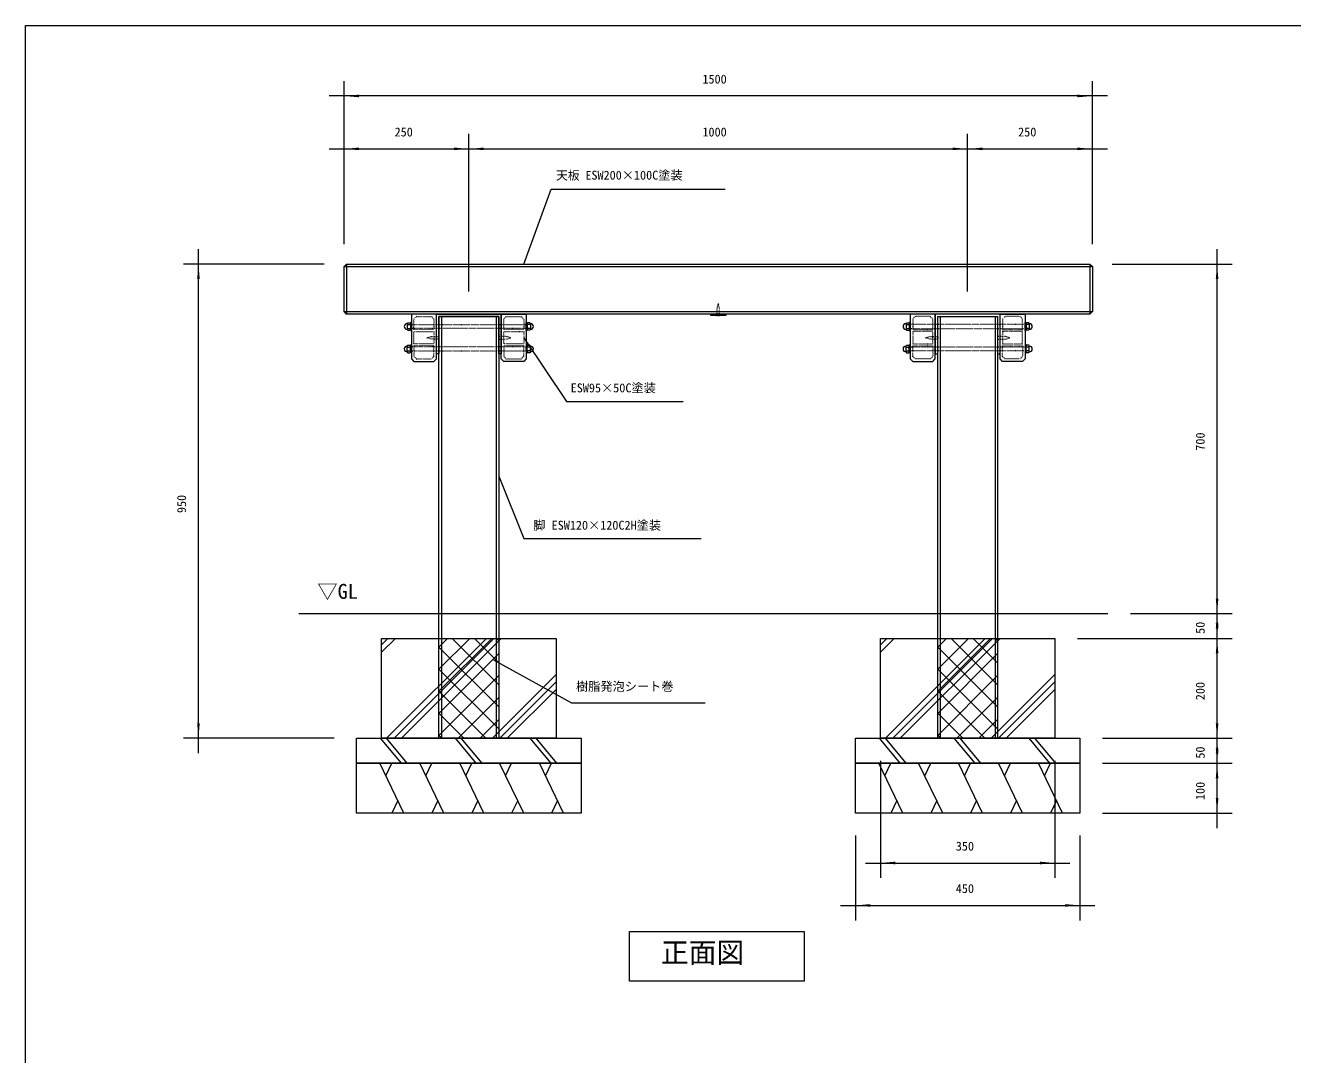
# Model space of a CAD drawing. Units: millimetres, scale not verified. Extents: x -2925 to 2925, y -2062 to 2062.
# Drawn here: x -2925 to -384, y 0 to 2062 of the extents above; entities that cross this region are included whole.
import ezdxf
from ezdxf.enums import TextEntityAlignment as Align

# ---------------------------------------------------------------- set-up
doc = ezdxf.new("R2010")
doc.units = ezdxf.units.MM
doc.header["$LTSCALE"] = 10
doc.linetypes.add('USER5', pattern=[0.208282, 0.069427, -0.138855])
doc.layers.add('0-1_IMPORTED', color=30, linetype='Continuous', lineweight=18)
doc.styles.add('ＭＳ ゴシック', font='')
doc.styles.get('ＭＳ ゴシック').set_extended_font_data('MS Gothic')

msp = doc.modelspace()

# ---------------------------------------------------------------- linework, layer by layer
at = {"layer": '0-1_IMPORTED', "color": 1}
for p, q in [((-2286, 1624), (-2286, 1951)), ((-786, 1624), (-786, 1951)), ((-2286, 1921), (-2316, 1921)), ((-786, 1921), (-2286, 1921)), ((-756, 1921), (-786, 1921)), ((-2286, 1624), (-2286, 1845)), ((-2036, 1529), (-2036, 1845)), ((-2036, 1529), (-2036, 1845)), ((-1036, 1529), (-1036, 1845)), ((-1036, 1529), (-1036, 1845)), ((-786, 1624), (-786, 1845)), ((-2316, 1815), (-2286, 1815)), ((-2286, 1815), (-2036, 1815)), ((-2066, 1815), (-2036, 1815)), ((-2036, 1815), (-2006, 1815)), ((-2036, 1815), (-1036, 1815)), ((-1066, 1815), (-1036, 1815)), ((-1036, 1815), (-1006, 1815)), ((-1036, 1815), (-786, 1815)), ((-786, 1815), (-756, 1815)), ((-2578, 1584), (-2578, 1614)), ((-536, 1584), (-536, 1614)), ((-2326, 1584), (-2608, 1584)), ((-2578, 634), (-2578, 1584)), ((-746, 1584), (-506, 1584)), ((-536, 884), (-536, 1584)), ((-536, 884), (-536, 914)), ((-709.88, 884), (-506, 884)), ((-709.88, 884), (-506, 884)), ((-536, 834), (-536, 884)), ((-536, 854), (-536, 884)), ((-536, 834), (-536, 864)), ((-816, 834), (-506, 834)), ((-816, 834), (-506, 834)), ((-536, 634), (-536, 834)), ((-536, 804), (-536, 834)), ((-1986.83, 791.09), (-1830.35, 704.65)), ((-1830.35, 704.65), (-1562, 704.65)), ((-536, 634), (-536, 664)), ((-2306, 634), (-2608, 634)), ((-2578, 604), (-2578, 634)), ((-766, 634), (-506, 634)), ((-766, 634), (-506, 634)), ((-536, 584), (-536, 634)), ((-536, 604), (-536, 634)), ((-536, 584), (-536, 614)), ((-1211, 589), (-1211, 354)), ((-861, 589), (-861, 354)), ((-766, 584), (-506, 584)), ((-766, 584), (-506, 584)), ((-536, 484), (-536, 584)), ((-536, 554), (-536, 584)), ((-766, 484), (-506, 484)), ((-536, 454), (-536, 484)), ((-1261, 439), (-1261, 269)), ((-811, 439), (-811, 269)), ((-1241, 384), (-1211, 384)), ((-1211, 384), (-861, 384)), ((-861, 384), (-831, 384)), ((-1291, 299), (-1261, 299)), ((-1261, 299), (-811, 299)), ((-811, 299), (-781, 299))]:
    msp.add_line(p, q, dxfattribs=at)
at = {"layer": '0-1_IMPORTED'}
for p, q in [((-2286, 1579), (-786, 1579)), ((-2281, 1584), (-2281, 1484)), ((-791, 1584), (-791, 1484)), ((-2286, 1489), (-786, 1489)), ((-2091, 1479), (-2091, 634)), ((-1981, 1479), (-1981, 634)), ((-1091, 1479), (-1091, 634)), ((-981, 1479), (-981, 634)), ((-2159.75, 1464.75), (-2159.5, 1464.75)), ((-2159.75, 1453.25), (-2159.5, 1453.25)), ((-2159.5, 1464.75), (-2158.49, 1466.5)), ((-2159.5, 1464.75), (-2159.5, 1453.25)), ((-2159.5, 1462.74), (-2153, 1462.74)), ((-2159.5, 1455.26), (-2153, 1455.26)), ((-2159.5, 1453.25), (-2158.49, 1451.5)), ((-2158.49, 1466.5), (-2154.01, 1466.5)), ((-2158.49, 1451.5), (-2154.01, 1451.5)), ((-2153, 1464.75), (-2154.01, 1466.5)), ((-2153, 1453.25), (-2154.01, 1451.5)), ((-2153, 1464.75), (-2153, 1453.25)), ((-1919, 1464.75), (-1917.99, 1466.5)), ((-1919, 1464.75), (-1919, 1453.25)), ((-1912.5, 1462.74), (-1919, 1462.74)), ((-1912.5, 1455.26), (-1919, 1455.26)), ((-1919, 1453.25), (-1917.99, 1451.5)), ((-1913.51, 1466.5), (-1917.99, 1466.5)), ((-1913.51, 1451.5), (-1917.99, 1451.5)), ((-1912.5, 1464.75), (-1913.51, 1466.5)), ((-1912.5, 1453.25), (-1913.51, 1451.5)), ((-1912.25, 1464.75), (-1912.5, 1464.75)), ((-1912.5, 1464.75), (-1912.5, 1453.25)), ((-1912.25, 1453.25), (-1912.5, 1453.25)), ((-1159.75, 1464.75), (-1159.5, 1464.75)), ((-1159.75, 1453.25), (-1159.5, 1453.25)), ((-1159.5, 1464.75), (-1158.49, 1466.5)), ((-1159.5, 1464.75), (-1159.5, 1453.25)), ((-1159.5, 1462.74), (-1153, 1462.74)), ((-1159.5, 1455.26), (-1153, 1455.26)), ((-1159.5, 1453.25), (-1158.49, 1451.5)), ((-1158.49, 1466.5), (-1154.01, 1466.5)), ((-1158.49, 1451.5), (-1154.01, 1451.5)), ((-1153, 1464.75), (-1154.01, 1466.5)), ((-1153, 1453.25), (-1154.01, 1451.5)), ((-1153, 1464.75), (-1153, 1453.25)), ((-919, 1464.75), (-917.99, 1466.5)), ((-919, 1464.75), (-919, 1453.25)), ((-912.5, 1462.74), (-919, 1462.74)), ((-912.5, 1455.26), (-919, 1455.26)), ((-919, 1453.25), (-917.99, 1451.5)), ((-913.51, 1466.5), (-917.99, 1466.5)), ((-913.51, 1451.5), (-917.99, 1451.5)), ((-912.5, 1464.75), (-913.51, 1466.5)), ((-912.5, 1453.25), (-913.51, 1451.5)), ((-912.25, 1464.75), (-912.5, 1464.75)), ((-912.5, 1464.75), (-912.5, 1453.25)), ((-912.25, 1453.25), (-912.5, 1453.25)), ((-2159.75, 1419.75), (-2159.5, 1419.75)), ((-2159.75, 1408.25), (-2159.5, 1408.25)), ((-2159.5, 1419.75), (-2158.49, 1421.5)), ((-2159.5, 1408.25), (-2159.5, 1419.75)), ((-2159.5, 1417.74), (-2153, 1417.74)), ((-2159.5, 1410.26), (-2153, 1410.26)), ((-2159.5, 1408.25), (-2158.49, 1406.5)), ((-2158.49, 1421.5), (-2154.01, 1421.5)), ((-2158.49, 1406.5), (-2154.01, 1406.5)), ((-2153, 1419.75), (-2154.01, 1421.5)), ((-2153, 1408.25), (-2154.01, 1406.5)), ((-2153, 1408.25), (-2153, 1419.75)), ((-1919, 1419.75), (-1917.99, 1421.5)), ((-1919, 1408.25), (-1919, 1419.75)), ((-1912.5, 1417.74), (-1919, 1417.74)), ((-1912.5, 1410.26), (-1919, 1410.26)), ((-1919, 1408.25), (-1917.99, 1406.5)), ((-1913.51, 1421.5), (-1917.99, 1421.5)), ((-1913.51, 1406.5), (-1917.99, 1406.5)), ((-1912.5, 1419.75), (-1913.51, 1421.5)), ((-1912.5, 1408.25), (-1913.51, 1406.5)), ((-1912.25, 1419.75), (-1912.5, 1419.75)), ((-1912.5, 1408.25), (-1912.5, 1419.75)), ((-1912.25, 1408.25), (-1912.5, 1408.25)), ((-1159.75, 1419.75), (-1159.5, 1419.75)), ((-1159.75, 1408.25), (-1159.5, 1408.25)), ((-1159.5, 1419.75), (-1158.49, 1421.5)), ((-1159.5, 1408.25), (-1159.5, 1419.75)), ((-1159.5, 1417.74), (-1153, 1417.74)), ((-1159.5, 1410.26), (-1153, 1410.26)), ((-1159.5, 1408.25), (-1158.49, 1406.5)), ((-1158.49, 1421.5), (-1154.01, 1421.5)), ((-1158.49, 1406.5), (-1154.01, 1406.5)), ((-1153, 1419.75), (-1154.01, 1421.5)), ((-1153, 1408.25), (-1154.01, 1406.5)), ((-1153, 1408.25), (-1153, 1419.75)), ((-919, 1419.75), (-917.99, 1421.5)), ((-919, 1408.25), (-919, 1419.75)), ((-912.5, 1417.74), (-919, 1417.74)), ((-912.5, 1410.26), (-919, 1410.26)), ((-919, 1408.25), (-917.99, 1406.5)), ((-913.51, 1421.5), (-917.99, 1421.5)), ((-913.51, 1406.5), (-917.99, 1406.5)), ((-912.5, 1419.75), (-913.51, 1421.5)), ((-912.5, 1408.25), (-913.51, 1406.5)), ((-912.25, 1419.75), (-912.5, 1419.75)), ((-912.5, 1408.25), (-912.5, 1419.75)), ((-912.25, 1408.25), (-912.5, 1408.25)), ((-2377, 884), (-754.88, 884)), ((-2211, 806.26), (-2183.26, 834)), ((-2211, 821.11), (-2198.11, 834)), ((-2200.83, 634), (-2000.83, 834)), ((-2185.98, 634), (-1985.98, 834)), ((-2171.13, 634), (-1971.13, 834)), ((-2096, 816.46), (-2078.46, 834)), ((-2096, 772.26), (-2034.26, 834)), ((-2096, 728.07), (-1990.07, 834)), ((-1976, 696.73), (-2096, 816.73)), ((-1976, 740.92), (-2069.08, 834)), ((-1976, 785.12), (-2024.88, 834)), ((-1976, 829.31), (-1980.69, 834)), ((-1211, 806.26), (-1183.26, 834)), ((-1211, 821.11), (-1198.11, 834)), ((-1200.83, 634), (-1000.83, 834)), ((-1185.98, 634), (-985.98, 834)), ((-1171.13, 634), (-971.13, 834)), ((-1096, 816.46), (-1078.46, 834)), ((-1096, 772.26), (-1034.26, 834)), ((-1096, 728.07), (-990.07, 834)), ((-976, 696.73), (-1096, 816.73)), ((-976, 740.92), (-1069.08, 834)), ((-976, 785.12), (-1024.88, 834)), ((-976, 829.31), (-980.69, 834)), ((-2096, 683.87), (-1976, 803.87)), ((-1096, 683.87), (-976, 803.87)), ((-1976, 652.53), (-2096, 772.53)), ((-976, 652.53), (-1096, 772.53)), ((-2096, 639.68), (-1976, 759.68)), ((-1988.7, 634), (-1861, 761.7)), ((-1973.85, 634), (-1861, 746.85)), ((-1096, 639.68), (-976, 759.68)), ((-988.7, 634), (-861, 761.7)), ((-973.85, 634), (-861, 746.85)), ((-2001.66, 634), (-2096, 728.34)), ((-2057.49, 634), (-1976, 715.49)), ((-1959, 634), (-1861, 732)), ((-1001.66, 634), (-1096, 728.34)), ((-1057.49, 634), (-976, 715.49)), ((-959, 634), (-861, 732)), ((-2045.85, 634), (-2096, 684.15)), ((-2013.29, 634), (-1976, 671.29)), ((-1045.85, 634), (-1096, 684.15)), ((-1013.29, 634), (-976, 671.29)), ((-2090.05, 634), (-2096, 639.95)), ((-1090.05, 634), (-1096, 639.95)), ((-2213.5, 634), (-2171.74, 584)), ((-2201.69, 634), (-2159.93, 584)), ((-2063.5, 634), (-2021.74, 584)), ((-2051.69, 634), (-2009.93, 584)), ((-1913.5, 634), (-1871.74, 584)), ((-1901.69, 634), (-1859.93, 584)), ((-1213.5, 634), (-1171.74, 584)), ((-1201.69, 634), (-1159.93, 584)), ((-1063.5, 634), (-1021.74, 584)), ((-1051.69, 634), (-1009.93, 584)), ((-913.5, 634), (-871.74, 584)), ((-901.69, 634), (-859.93, 584)), ((-2166, 484), (-2214.25, 584)), ((-2202.18, 559), (-2190.12, 584)), ((-2086, 484), (-2134.25, 584)), ((-2122.18, 559), (-2110.12, 584)), ((-2006, 484), (-2054.25, 584)), ((-2042.18, 559), (-2030.12, 584)), ((-1926, 484), (-1974.25, 584)), ((-1962.18, 559), (-1950.12, 584)), ((-1846, 484), (-1894.25, 584)), ((-1882.18, 559), (-1870.12, 584)), ((-1166, 484), (-1214.25, 584)), ((-1202.18, 559), (-1190.12, 584)), ((-1086, 484), (-1134.25, 584)), ((-1122.18, 559), (-1110.12, 584)), ((-1006, 484), (-1054.25, 584)), ((-1042.18, 559), (-1030.12, 584)), ((-926, 484), (-974.25, 584)), ((-962.18, 559), (-950.12, 584)), ((-846, 484), (-894.25, 584)), ((-882.18, 559), (-870.12, 584)), ((-2178.06, 509), (-2190.12, 484)), ((-2098.06, 509), (-2110.12, 484)), ((-2018.06, 509), (-2030.12, 484)), ((-1938.06, 509), (-1950.12, 484)), ((-1858.06, 509), (-1870.12, 484)), ((-1178.06, 509), (-1190.12, 484)), ((-1098.06, 509), (-1110.12, 484)), ((-1018.06, 509), (-1030.12, 484)), ((-938.06, 509), (-950.12, 484)), ((-858.06, 509), (-870.12, 484))]:
    msp.add_line(p, q, dxfattribs=at)
for points in [[(-2925, 2062.5), (2925, 2062.5), (2925, -2062.5), (-2925, -2062.5)], [(-2281, 1584), (-791, 1584), (-786, 1579), (-786, 1489), (-791, 1484), (-2281, 1484), (-2286, 1489), (-2286, 1579)], [(-2151, 1484), (-2151, 1394), (-2146, 1389), (-2106, 1389), (-2101, 1394), (-2101, 1484)], [(-2101, 1404), (-2101, 1479), (-2101, 1484), (-2096, 1484), (-1976, 1484), (-1971, 1484), (-1971, 1479), (-1971, 1404), (-1976, 1404), (-1976, 1479), (-2096, 1479), (-2096, 1404)], [(-2096, 1479), (-1976, 1479), (-1976, 634), (-2096, 634)], [(-1921, 1484), (-1921, 1394), (-1926, 1389), (-1966, 1389), (-1971, 1394), (-1971, 1484)], [(-1551, 1484), (-1521, 1484), (-1521, 1481), (-1551, 1481)], [(-1151, 1484), (-1151, 1394), (-1146, 1389), (-1106, 1389), (-1101, 1394), (-1101, 1484)], [(-971, 1404), (-971, 1479), (-971, 1484), (-976, 1484), (-1096, 1484), (-1101, 1484), (-1101, 1479), (-1101, 1404), (-1096, 1404), (-1096, 1479), (-976, 1479), (-976, 1404)], [(-1096, 1479), (-976, 1479), (-976, 634), (-1096, 634)], [(-921, 1484), (-921, 1394), (-926, 1389), (-966, 1389), (-971, 1394), (-971, 1484)], [(-2151, 1467), (-2153, 1467), (-2153, 1451), (-2151, 1451)], [(-1921, 1467), (-1919, 1467), (-1919, 1451), (-1921, 1451)], [(-1151, 1467), (-1153, 1467), (-1153, 1451), (-1151, 1451)], [(-921, 1467), (-919, 1467), (-919, 1451), (-921, 1451)], [(-2151, 1406), (-2153, 1406), (-2153, 1422), (-2151, 1422)], [(-1921, 1406), (-1919, 1406), (-1919, 1422), (-1921, 1422)], [(-1151, 1406), (-1153, 1406), (-1153, 1422), (-1151, 1422)], [(-921, 1406), (-919, 1406), (-919, 1422), (-921, 1422)], [(-2211, 834), (-1861, 834), (-1861, 634), (-2211, 634)], [(-2096, 834), (-1976, 834), (-1976, 634), (-2096, 634)], [(-1211, 834), (-861, 834), (-861, 634), (-1211, 634)], [(-2261, 634), (-1811, 634), (-1811, 584), (-2261, 584)], [(-1261, 634), (-811, 634), (-811, 584), (-1261, 584)], [(-2261, 584), (-1811, 584), (-1811, 484), (-2261, 484)], [(-1261, 584), (-811, 584), (-811, 484), (-1261, 484)], [(-1713.7, 246.95), (-1363.7, 246.95), (-1363.7, 146.95), (-1713.7, 146.95)]]:
    msp.add_lwpolyline(points, close=True, dxfattribs=at)
at = {"layer": '0-1_IMPORTED', "color": 1}
for points in [[(-1926, 1584), (-1871, 1734), (-1522, 1734)], [(-1926, 1436.5), (-1840.4, 1309), (-1606, 1309)], [(-1976, 1159), (-1926, 1034), (-1570, 1034)]]:
    msp.add_lwpolyline(points, dxfattribs=at)
at = {"layer": '0-1_IMPORTED', "linetype": 'USER5'}
for points in [[(-1538.57, 1481), (-1533.43, 1481), (-1533.43, 1496), (-1536, 1505.45), (-1538.57, 1496)], [(-2106, 1474), (-2106, 1453), (-2146, 1453), (-2146, 1474), (-2141, 1479), (-2111, 1479)], [(-1926, 1474), (-1926, 1453), (-1966, 1453), (-1966, 1474), (-1961, 1479), (-1931, 1479)], [(-1146, 1474), (-1146, 1453), (-1106, 1453), (-1106, 1474), (-1111, 1479), (-1141, 1479)], [(-966, 1474), (-966, 1453), (-926, 1453), (-926, 1474), (-931, 1479), (-961, 1479)], [(-2151, 1463), (-1921, 1463), (-1921, 1455), (-2151, 1455)], [(-2106, 1449), (-2106, 1424), (-2146, 1424), (-2146, 1449)], [(-1926, 1449), (-1926, 1424), (-1966, 1424), (-1966, 1449)], [(-921, 1463), (-1151, 1463), (-1151, 1455), (-921, 1455)], [(-1146, 1449), (-1146, 1424), (-1106, 1424), (-1106, 1449)], [(-966, 1449), (-966, 1424), (-926, 1424), (-926, 1449)], [(-2096, 1439.07), (-2096, 1433.93), (-2111, 1433.93), (-2120.45, 1436.5), (-2111, 1439.07)], [(-1976, 1439.07), (-1976, 1433.93), (-1961, 1433.93), (-1951.55, 1436.5), (-1961, 1439.07)], [(-1096, 1439.07), (-1096, 1433.93), (-1111, 1433.93), (-1120.45, 1436.5), (-1111, 1439.07)], [(-976, 1439.07), (-976, 1433.93), (-961, 1433.93), (-951.55, 1436.5), (-961, 1439.07)], [(-2151, 1410), (-1921, 1410), (-1921, 1418), (-2151, 1418)], [(-2106, 1399), (-2106, 1420), (-2146, 1420), (-2146, 1399), (-2141, 1394), (-2111, 1394)], [(-1926, 1399), (-1926, 1420), (-1966, 1420), (-1966, 1399), (-1961, 1394), (-1931, 1394)], [(-921, 1410), (-1151, 1410), (-1151, 1418), (-921, 1418)], [(-1146, 1399), (-1146, 1420), (-1106, 1420), (-1106, 1399), (-1111, 1394), (-1141, 1394)], [(-966, 1399), (-966, 1420), (-926, 1420), (-926, 1399), (-931, 1394), (-961, 1394)]]:
    msp.add_lwpolyline(points, close=True, dxfattribs=at)
at = {"layer": '0-1_IMPORTED'}
for centre, start, end in [((-2159.75, 1459), 90, 270), ((-1912.25, 1459), 270, 90), ((-1159.75, 1459), 90, 270), ((-912.25, 1459), 270, 90), ((-2159.75, 1414), 90, 270), ((-1912.25, 1414), 270, 90), ((-1159.75, 1414), 90, 270), ((-912.25, 1414), 270, 90)]:
    msp.add_arc(centre, 5.75, start, end, dxfattribs=at)
at = {"layer": '0-1_IMPORTED', "color": 1}
for points in [[(-2286, 1921), (-2256, 1923.62), (-2256, 1918.38)], [(-786, 1921), (-816, 1918.38), (-816, 1923.62)], [(-2286, 1815), (-2256, 1817.62), (-2256, 1812.38)], [(-2036, 1815), (-2066, 1812.38), (-2066, 1817.62)], [(-2036, 1815), (-2006, 1817.62), (-2006, 1812.38)], [(-1036, 1815), (-1066, 1812.38), (-1066, 1817.62)], [(-1036, 1815), (-1006, 1817.62), (-1006, 1812.38)], [(-786, 1815), (-816, 1812.38), (-816, 1817.62)], [(-2578, 1584), (-2575.38, 1554), (-2580.62, 1554)], [(-536, 1584), (-533.38, 1554), (-538.62, 1554)], [(-536, 884), (-538.62, 914), (-533.38, 914)], [(-536, 884), (-533.38, 854), (-538.62, 854)], [(-536, 834), (-538.62, 864), (-533.38, 864)], [(-536, 834), (-533.38, 804), (-538.62, 804)], [(-2578, 634), (-2580.62, 664), (-2575.38, 664)], [(-536, 634), (-538.62, 664), (-533.38, 664)], [(-536, 634), (-533.38, 604), (-538.62, 604)], [(-536, 584), (-538.62, 614), (-533.38, 614)], [(-536, 584), (-533.38, 554), (-538.62, 554)], [(-536, 484), (-538.62, 514), (-533.38, 514)], [(-1211, 384), (-1181, 386.62), (-1181, 381.38)], [(-861, 384), (-891, 381.38), (-891, 386.62)], [(-1261, 299), (-1231, 301.62), (-1231, 296.38)], [(-811, 299), (-841, 296.38), (-841, 301.62)]]:
    msp.add_solid(points, dxfattribs=at)

# ---------------------------------------------------------------- texts
at = {"layer": '0-1_IMPORTED', "color": 7, "style": 'ＭＳ ゴシック'}
for s, height, p in [('1500', 17.91, (-1567.75, 1940.45)), ('250', 17.91, (-2184.81, 1834.45)), ('1000', 17.91, (-1567.75, 1834.45)), ('250', 17.91, (-934.81, 1834.45)), ('天板 E', 17.3, (-1861.02, 1748)), ('SW200×100C塗装', 17.91, (-1790.23, 1748)), ('ESW95×50C塗装', 17.91, (-1831.84, 1321.7)), ('脚 ESW120×120C2H塗装', 17.91, (-1906.67, 1046.5)), ('▽GL', 29.85, (-2339.72, 904.49)), ('樹脂発泡シート巻', 17.91, (-1821.11, 723.6)), ('350', 17.91, (-1059.81, 403.44)), ('450', 17.91, (-1059.81, 318.45)), ('正面図', 40.7, (-1650.7, 171.99))]:
    msp.add_text(s, height=height, dxfattribs=at).set_placement(p, align=Align.BOTTOM_LEFT)
for s, p in [('700', (-555.44, 1210.19)), ('950', (-2597.45, 1085.19)), ('50', (-555.44, 843.12)), ('200', (-555.44, 710.19)), ('50', (-555.44, 593.12)), ('100', (-555.44, 510.19))]:
    msp.add_text(s, height=17.91, rotation=90, dxfattribs=at).set_placement(p, align=Align.BOTTOM_LEFT)

doc.saveas('drawing.dxf')
